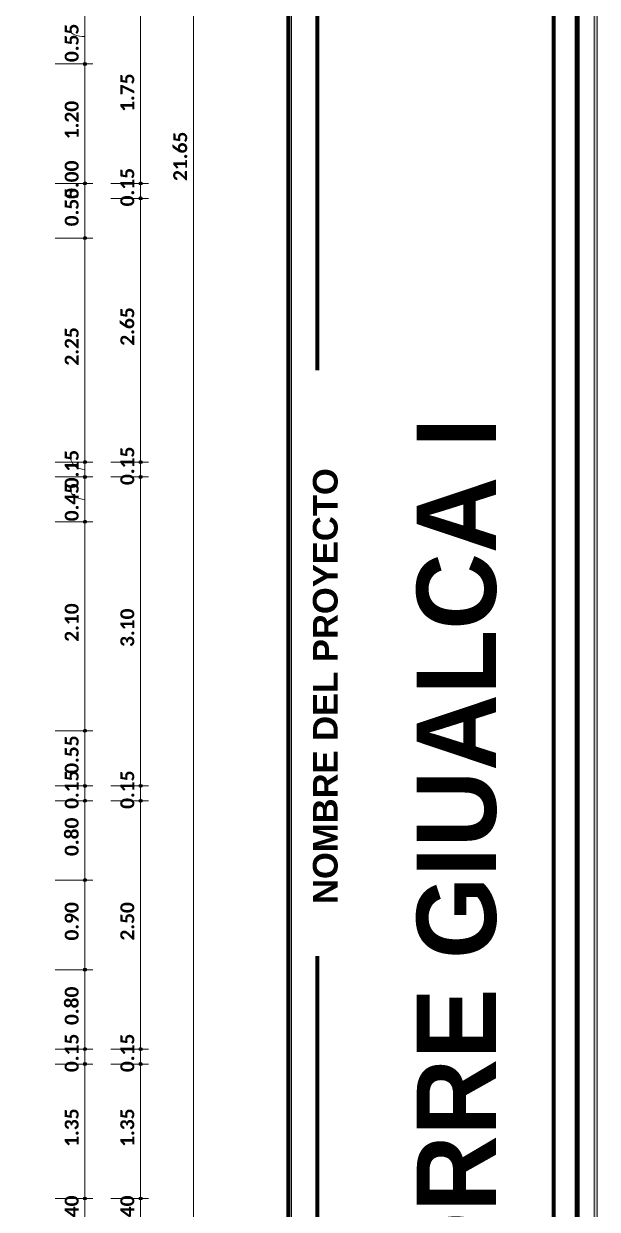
# Model space of a CAD drawing. Header units: metres. Extents: x -144 to 1000, y -717 to 29.
# Drawn here: x 620.22 to 625.99, y -569.48 to -557.57 of the extents above; entities that cross this region are included whole.
import ezdxf

# ---------------------------------------------------------------- set-up
doc = ezdxf.new("R2010")
doc.units = ezdxf.units.M
doc.layers.get('0').update_dxf_attribs({"color": 1})
for name, color, linetype, lineweight in [('A-ANNO-DIMS', 1, 'Continuous', 9), ('G-ANNO-TTLB', 3, 'Continuous', 18), ('G-ANNO-TTLB-WIDE', 1, 'Continuous', 70), ('G-IMPT', 1, 'Continuous', 9)]:
    doc.layers.add(name, color=color, linetype=linetype, lineweight=lineweight)
doc.styles.add('Arial_B', font='arialbd.ttf', dxfattribs={"height": 0.0025})
doc.styles.add('Britannic Bold_B_4', font='', dxfattribs={"height": 0.004465})
doc.styles.add('Calibri_B_5', font='calibrib.ttf', dxfattribs={"height": 0.66})
doc.styles.get('Britannic Bold_B_4').set_extended_font_data('Britannic Bold', bold=True)

# ---------------------------------------------------------------- blocks, each defined once
blk = doc.blocks.new('tarjeta de nathalie 00')
at = {"layer": 'G-IMPT', "lineweight": 9}
h = blk.add_hatch(color=3, dxfattribs=at)
h.paths.add_polyline_path([(-145.23888, -717.38489), (-145.21019, -717.38489), (-145.21019, -716.89355), (-145.21019, -716.79934), (-145.23888, -716.79934), (-145.23888, -716.89379)])
h.paths.add_polyline_path([(-145.20996, -716.7991), (-145.20996, -717.3851), (-145.2392, -717.3851), (-145.2392, -716.7991)])
h.paths.add_polyline_path([(-145.23902, -717.3868), (-145.20826, -717.3868), (-145.20826, -716.7974), (-145.2392, -716.7974), (-146.09866, -716.7974), (-146.09866, -717.3868)])
h.paths.add_polyline_path([(-145.20795, -716.79707), (-145.20795, -717.3871), (-146.09898, -717.3871), (-146.09898, -716.79707)])
at = {"layer": 'G-ANNO-TTLB', "color": 3}
for p, q in [((-145.20795, -717.3871), (-145.20795, -716.79707)), ((-145.20795, -717.38713), (-145.20795, -716.79707)), ((-145.20826, -716.7974), (-145.20826, -717.3868)), ((-145.2392, -716.7991), (-145.2392, -717.3851)), ((-145.20996, -717.3851), (-145.20996, -716.7991)), ((-145.23888, -717.38489), (-145.23888, -716.89379)), ((-145.21019, -716.89355), (-145.21019, -717.38489))]:
    blk.add_line(p, q, dxfattribs=at)
at = {"layer": 'G-ANNO-TTLB-WIDE', "color": 3}
for p, q in [((-145.2392, -716.7991), (-145.2392, -717.3851)), ((-145.20996, -716.7991), (-145.20996, -717.3851)), ((-145.23627, -717.0241), (-145.23627, -717.1091)), ((-145.21233, -717.24403), (-145.21233, -717.0241)), ((-145.23627, -717.16403), (-145.23627, -717.24403))]:
    blk.add_line(p, q, dxfattribs=at)
at = {"layer": 'G-ANNO-TTLB', "lineweight": 9, "attachment_point": 1, "rotation": 90, "bg_fill": 3, "box_fill_scale": 1.25, "bg_fill_color": 256, "bg_fill_true_color": 13158600, "bg_fill_transparency": 0}
for s, insert, char_height, width, style in [('TORRE GIUALCA I', (-145.2262, -717.20472), 0.008, 0.1678172, 'Britannic Bold_B_4'), ('NOMBRE DEL PROYECTO', (-145.2367, -717.15875), 0.0025, 0.0533122, 'Arial_B')]:
    blk.add_mtext(s, dxfattribs=dict(at, insert=insert, char_height=char_height, width=width, style=style))
blk = doc.blocks.new('P')
at = {"layer": 'A-ANNO-DIMS', "lineweight": 25}
h = blk.add_hatch(color=256, dxfattribs=at)
edge = h.paths.add_edge_path()
edge.add_arc((616.412, -494.969), 0.015, 0, 360)
h = blk.add_hatch(color=256, dxfattribs=at)
edge = h.paths.add_edge_path()
edge.add_arc((616.412, -494.969), 0.015, 0, 360)
h = blk.add_hatch(color=256, dxfattribs=at)
edge = h.paths.add_edge_path()
edge.add_arc((616.412, -496.169), 0.015, 0, 360)
h = blk.add_hatch(color=256, dxfattribs=at)
edge = h.paths.add_edge_path()
edge.add_arc((616.412, -496.169), 0.015, 0, 360)
h = blk.add_hatch(color=256, dxfattribs=at)
edge = h.paths.add_edge_path()
edge.add_arc((616.412, -496.169), 0.015, 0, 360)
h = blk.add_hatch(color=256, dxfattribs=at)
edge = h.paths.add_edge_path()
edge.add_arc((616.412, -496.169), 0.015, 0, 360)
h = blk.add_hatch(color=256, dxfattribs=at)
edge = h.paths.add_edge_path()
edge.add_arc((616.971, -496.169), 0.015, 0, 360)
h = blk.add_hatch(color=256, dxfattribs=at)
edge = h.paths.add_edge_path()
edge.add_arc((616.971, -496.169), 0.015, 0, 360)
h = blk.add_hatch(color=256, dxfattribs=at)
edge = h.paths.add_edge_path()
edge.add_arc((616.971, -496.319), 0.015, 0, 360)
h = blk.add_hatch(color=256, dxfattribs=at)
edge = h.paths.add_edge_path()
edge.add_arc((616.971, -496.319), 0.015, 0, 360)
h = blk.add_hatch(color=256, dxfattribs=at)
edge = h.paths.add_edge_path()
edge.add_arc((616.412, -496.719), 0.015, 0, 360)
h = blk.add_hatch(color=256, dxfattribs=at)
edge = h.paths.add_edge_path()
edge.add_arc((616.412, -496.719), 0.015, 0, 360)
h = blk.add_hatch(color=256, dxfattribs=at)
edge = h.paths.add_edge_path()
edge.add_arc((616.412, -498.969), 0.015, 0, 360)
h = blk.add_hatch(color=256, dxfattribs=at)
edge = h.paths.add_edge_path()
edge.add_arc((616.412, -498.969), 0.015, 0, 360)
h = blk.add_hatch(color=256, dxfattribs=at)
edge = h.paths.add_edge_path()
edge.add_arc((616.971, -498.969), 0.015, 0, 360)
h = blk.add_hatch(color=256, dxfattribs=at)
edge = h.paths.add_edge_path()
edge.add_arc((616.971, -498.969), 0.015, 0, 360)
h = blk.add_hatch(color=256, dxfattribs=at)
edge = h.paths.add_edge_path()
edge.add_arc((616.412, -499.119), 0.015, 0, 360)
h = blk.add_hatch(color=256, dxfattribs=at)
edge = h.paths.add_edge_path()
edge.add_arc((616.412, -499.119), 0.015, 0, 360)
h = blk.add_hatch(color=256, dxfattribs=at)
edge = h.paths.add_edge_path()
edge.add_arc((616.971, -499.119), 0.015, 0, 360)
h = blk.add_hatch(color=256, dxfattribs=at)
edge = h.paths.add_edge_path()
edge.add_arc((616.971, -499.119), 0.015, 0, 360)
h = blk.add_hatch(color=256, dxfattribs=at)
edge = h.paths.add_edge_path()
edge.add_arc((616.412, -499.569), 0.015, 0, 360)
h = blk.add_hatch(color=256, dxfattribs=at)
edge = h.paths.add_edge_path()
edge.add_arc((616.412, -499.569), 0.015, 0, 360)
h = blk.add_hatch(color=256, dxfattribs=at)
edge = h.paths.add_edge_path()
edge.add_arc((616.412, -501.669), 0.015, 0, 360)
h = blk.add_hatch(color=256, dxfattribs=at)
edge = h.paths.add_edge_path()
edge.add_arc((616.412, -501.669), 0.015, 0, 360)
h = blk.add_hatch(color=256, dxfattribs=at)
edge = h.paths.add_edge_path()
edge.add_arc((616.412, -502.223), 0.015, 0, 360)
h = blk.add_hatch(color=256, dxfattribs=at)
edge = h.paths.add_edge_path()
edge.add_arc((616.412, -502.223), 0.015, 0, 360)
h = blk.add_hatch(color=256, dxfattribs=at)
edge = h.paths.add_edge_path()
edge.add_arc((616.971, -502.223), 0.015, 0, 360)
h = blk.add_hatch(color=256, dxfattribs=at)
edge = h.paths.add_edge_path()
edge.add_arc((616.971, -502.223), 0.015, 0, 360)
h = blk.add_hatch(color=256, dxfattribs=at)
edge = h.paths.add_edge_path()
edge.add_arc((616.412, -502.373), 0.015, 0, 360)
h = blk.add_hatch(color=256, dxfattribs=at)
edge = h.paths.add_edge_path()
edge.add_arc((616.412, -502.373), 0.015, 0, 360)
h = blk.add_hatch(color=256, dxfattribs=at)
edge = h.paths.add_edge_path()
edge.add_arc((616.971, -502.373), 0.015, 0, 360)
h = blk.add_hatch(color=256, dxfattribs=at)
edge = h.paths.add_edge_path()
edge.add_arc((616.971, -502.373), 0.015, 0, 360)
h = blk.add_hatch(color=256, dxfattribs=at)
edge = h.paths.add_edge_path()
edge.add_arc((616.412, -503.17), 0.015, 0, 360)
h = blk.add_hatch(color=256, dxfattribs=at)
edge = h.paths.add_edge_path()
edge.add_arc((616.412, -503.17), 0.015, 0, 360)
h = blk.add_hatch(color=256, dxfattribs=at)
edge = h.paths.add_edge_path()
edge.add_arc((616.412, -504.07), 0.015, 0, 360)
h = blk.add_hatch(color=256, dxfattribs=at)
edge = h.paths.add_edge_path()
edge.add_arc((616.412, -504.07), 0.015, 0, 360)
h = blk.add_hatch(color=256, dxfattribs=at)
edge = h.paths.add_edge_path()
edge.add_arc((616.412, -504.868), 0.015, 0, 360)
h = blk.add_hatch(color=256, dxfattribs=at)
edge = h.paths.add_edge_path()
edge.add_arc((616.412, -504.868), 0.015, 0, 360)
h = blk.add_hatch(color=256, dxfattribs=at)
edge = h.paths.add_edge_path()
edge.add_arc((616.971, -504.868), 0.015, 0, 360)
h = blk.add_hatch(color=256, dxfattribs=at)
edge = h.paths.add_edge_path()
edge.add_arc((616.971, -504.868), 0.015, 0, 360)
h = blk.add_hatch(color=256, dxfattribs=at)
edge = h.paths.add_edge_path()
edge.add_arc((616.412, -505.018), 0.015, 0, 360)
h = blk.add_hatch(color=256, dxfattribs=at)
edge = h.paths.add_edge_path()
edge.add_arc((616.412, -505.018), 0.015, 0, 360)
h = blk.add_hatch(color=256, dxfattribs=at)
edge = h.paths.add_edge_path()
edge.add_arc((616.971, -505.018), 0.015, 0, 360)
h = blk.add_hatch(color=256, dxfattribs=at)
edge = h.paths.add_edge_path()
edge.add_arc((616.971, -505.018), 0.015, 0, 360)
h = blk.add_hatch(color=256, dxfattribs=at)
edge = h.paths.add_edge_path()
edge.add_arc((616.412, -506.369), 0.015, 0, 360)
h = blk.add_hatch(color=256, dxfattribs=at)
edge = h.paths.add_edge_path()
edge.add_arc((616.412, -506.369), 0.015, 0, 360)
h = blk.add_hatch(color=256, dxfattribs=at)
edge = h.paths.add_edge_path()
edge.add_arc((616.971, -506.369), 0.015, 0, 360)
h = blk.add_hatch(color=256, dxfattribs=at)
edge = h.paths.add_edge_path()
edge.add_arc((616.971, -506.369), 0.015, 0, 360)
at = {"layer": 'A-ANNO-DIMS'}
for p, q in [((617.503, -506.769), (617.503, -485.119)), ((616.412, -494.419), (616.412, -494.969)), ((616.971, -494.419), (616.971, -496.169)), ((616.412, -494.969), (616.112, -494.969)), ((616.412, -494.969), (616.112, -494.969)), ((616.412, -494.969), (616.492, -494.969)), ((616.412, -494.969), (616.412, -496.169)), ((616.412, -494.969), (616.492, -494.969)), ((616.412, -496.169), (616.112, -496.169)), ((616.412, -496.169), (616.112, -496.169)), ((616.412, -496.169), (616.112, -496.169)), ((616.412, -496.169), (616.112, -496.169)), ((616.412, -496.169), (616.492, -496.169)), ((616.412, -496.169), (616.412, -496.169)), ((616.412, -496.169), (616.492, -496.169)), ((616.412, -496.169), (616.492, -496.169)), ((616.412, -496.169), (616.412, -496.719)), ((616.412, -496.169), (616.492, -496.169)), ((616.971, -496.169), (616.671, -496.169)), ((616.971, -496.169), (616.671, -496.169)), ((616.971, -496.169), (617.051, -496.169)), ((616.971, -496.169), (616.971, -496.319)), ((616.971, -496.169), (617.051, -496.169)), ((616.971, -496.319), (616.671, -496.319)), ((616.971, -496.319), (616.671, -496.319)), ((616.971, -496.319), (617.051, -496.319)), ((616.971, -496.319), (616.971, -498.969)), ((616.971, -496.319), (617.051, -496.319)), ((616.412, -496.719), (616.112, -496.719)), ((616.412, -496.719), (616.112, -496.719)), ((616.412, -496.719), (616.492, -496.719)), ((616.412, -496.719), (616.412, -498.969)), ((616.412, -496.719), (616.492, -496.719)), ((616.412, -498.969), (616.112, -498.969)), ((616.412, -498.969), (616.112, -498.969)), ((616.412, -498.969), (616.492, -498.969)), ((616.412, -498.969), (616.412, -499.119)), ((616.412, -498.969), (616.492, -498.969)), ((616.971, -498.969), (616.671, -498.969)), ((616.971, -498.969), (616.671, -498.969)), ((616.971, -498.969), (617.051, -498.969)), ((616.971, -498.969), (616.971, -499.119)), ((616.971, -498.969), (617.051, -498.969)), ((616.412, -499.119), (616.112, -499.119)), ((616.412, -499.119), (616.112, -499.119)), ((616.412, -499.119), (616.492, -499.119)), ((616.412, -499.119), (616.412, -499.569)), ((616.412, -499.119), (616.492, -499.119)), ((616.971, -499.119), (616.671, -499.119)), ((616.971, -499.119), (616.671, -499.119)), ((616.971, -499.119), (617.051, -499.119)), ((616.971, -499.119), (616.971, -502.223)), ((616.971, -499.119), (617.051, -499.119)), ((616.412, -499.569), (616.112, -499.569)), ((616.412, -499.569), (616.112, -499.569)), ((616.412, -499.569), (616.492, -499.569)), ((616.412, -499.569), (616.412, -501.669)), ((616.412, -499.569), (616.492, -499.569)), ((616.412, -501.669), (616.112, -501.669)), ((616.412, -501.669), (616.112, -501.669)), ((616.412, -501.669), (616.492, -501.669)), ((616.412, -501.669), (616.412, -502.223)), ((616.412, -501.669), (616.492, -501.669)), ((616.412, -502.223), (616.112, -502.223)), ((616.412, -502.223), (616.112, -502.223)), ((616.412, -502.223), (616.492, -502.223)), ((616.412, -502.223), (616.412, -502.373)), ((616.412, -502.223), (616.492, -502.223)), ((616.971, -502.223), (616.671, -502.223)), ((616.971, -502.223), (616.671, -502.223)), ((616.971, -502.223), (617.051, -502.223)), ((616.971, -502.223), (616.971, -502.373)), ((616.971, -502.223), (617.051, -502.223)), ((616.412, -502.373), (616.112, -502.373)), ((616.412, -502.373), (616.112, -502.373)), ((616.412, -502.373), (616.492, -502.373)), ((616.412, -502.373), (616.412, -503.17)), ((616.412, -502.373), (616.492, -502.373)), ((616.971, -502.373), (616.671, -502.373)), ((616.971, -502.373), (616.671, -502.373)), ((616.971, -502.373), (617.051, -502.373)), ((616.971, -502.373), (616.971, -504.868)), ((616.971, -502.373), (617.051, -502.373)), ((616.412, -503.17), (616.112, -503.17)), ((616.412, -503.17), (616.112, -503.17)), ((616.412, -503.17), (616.492, -503.17)), ((616.412, -503.17), (616.412, -504.07)), ((616.412, -503.17), (616.492, -503.17)), ((616.412, -504.07), (616.112, -504.07)), ((616.412, -504.07), (616.112, -504.07)), ((616.412, -504.07), (616.492, -504.07)), ((616.412, -504.07), (616.412, -504.868)), ((616.412, -504.07), (616.492, -504.07)), ((616.412, -504.868), (616.112, -504.868)), ((616.412, -504.868), (616.112, -504.868)), ((616.412, -504.868), (616.492, -504.868)), ((616.412, -504.868), (616.412, -505.018)), ((616.412, -504.868), (616.492, -504.868)), ((616.971, -504.868), (616.671, -504.868)), ((616.971, -504.868), (616.671, -504.868)), ((616.971, -504.868), (617.051, -504.868)), ((616.971, -504.868), (616.971, -505.018)), ((616.971, -504.868), (617.051, -504.868)), ((616.412, -505.018), (616.112, -505.018)), ((616.412, -505.018), (616.112, -505.018)), ((616.412, -505.018), (616.492, -505.018)), ((616.412, -505.018), (616.412, -506.369)), ((616.412, -505.018), (616.492, -505.018)), ((616.971, -505.018), (616.671, -505.018)), ((616.971, -505.018), (616.671, -505.018)), ((616.971, -505.018), (617.051, -505.018)), ((616.971, -505.018), (616.971, -506.369)), ((616.971, -505.018), (617.051, -505.018)), ((616.412, -506.369), (616.112, -506.369)), ((616.412, -506.369), (616.112, -506.369)), ((616.412, -506.369), (616.492, -506.369)), ((616.412, -506.369), (616.412, -506.769)), ((616.412, -506.369), (616.492, -506.369)), ((616.971, -506.369), (616.671, -506.369)), ((616.971, -506.369), (616.671, -506.369)), ((616.971, -506.369), (617.051, -506.369)), ((616.971, -506.369), (616.971, -506.769)), ((616.971, -506.369), (617.051, -506.369))]:
    blk.add_line(p, q, dxfattribs=at)
at = {"layer": 'A-ANNO-DIMS', "lineweight": 25}
for centre in [(616.412, -494.969), (616.412, -494.969), (616.412, -496.169), (616.412, -496.169), (616.412, -496.169), (616.412, -496.169), (616.971, -496.169), (616.971, -496.169), (616.971, -496.319), (616.971, -496.319), (616.412, -496.719), (616.412, -496.719), (616.412, -498.969), (616.412, -498.969), (616.971, -498.969), (616.971, -498.969), (616.412, -499.119), (616.412, -499.119), (616.971, -499.119), (616.971, -499.119), (616.412, -499.569), (616.412, -499.569), (616.412, -501.669), (616.412, -501.669), (616.412, -502.223), (616.412, -502.223), (616.971, -502.223), (616.971, -502.223), (616.412, -502.373), (616.412, -502.373), (616.971, -502.373), (616.971, -502.373), (616.412, -503.17), (616.412, -503.17), (616.412, -504.07), (616.412, -504.07), (616.412, -504.868), (616.412, -504.868), (616.971, -504.868), (616.971, -504.868), (616.412, -505.018), (616.412, -505.018), (616.971, -505.018), (616.971, -505.018), (616.412, -506.369), (616.412, -506.369), (616.971, -506.369), (616.971, -506.369)]:
    blk.add_circle(centre, 0.015, dxfattribs=at)
at = {"layer": 'A-ANNO-DIMS'}
for centre, ratio in [((616.412, -494.637), 0.390662), ((616.412, -498.92), 0.85532), ((616.412, -499.251), 0.640107)]:
    blk.add_ellipse(centre, major_axis=(0.145, 0), ratio=ratio, start_param=3.141593, end_param=4.712389, dxfattribs=at)
at = {"layer": 'A-ANNO-DIMS', "char_height": 0.14, "attachment_point": 1, "rotation": 90, "line_spacing_factor": 1.158048, "style": 'Calibri_B_5'}
for s, insert, width in [('0.55', (616.208, -494.95), 0.37613), ('1.75', (616.767, -495.45), 0.37613), ('1.20', (616.208, -495.725), 0.37613), ('21.65', (617.299, -496.145), 0.48314), ('0.00', (616.208, -496.325), 0.37613), ('0.15', (616.767, -496.4), 0.37613), ('0.55', (616.208, -496.6), 0.37613), ('2.65', (616.767, -497.8), 0.37613), ('2.25', (616.208, -498), 0.37613), ('0.15', (616.208, -499.233), 0.37613), ('0.15', (616.767, -499.2), 0.37613), ('0.45', (616.208, -499.564), 0.37613), ('2.10', (616.208, -500.775), 0.37613), ('3.10', (616.767, -500.827), 0.37613), ('0.55', (616.208, -502.102), 0.37613), ('0.15', (616.208, -502.454), 0.37613), ('0.15', (616.767, -502.454), 0.37613), ('0.80', (616.208, -502.928), 0.37613), ('0.90', (616.208, -503.777), 0.37613), ('2.50', (616.767, -503.777), 0.37613), ('0.80', (616.208, -504.626), 0.37613), ('0.15', (616.208, -505.099), 0.37613), ('0.15', (616.767, -505.099), 0.37613), ('1.35', (616.208, -505.85), 0.37613), ('1.35', (616.767, -505.85), 0.37613), ('0.40', (616.208, -506.725), 0.37613), ('0.40', (616.767, -506.725), 0.37613)]:
    blk.add_mtext(s, dxfattribs=dict(at, insert=insert, width=width))

msp = doc.modelspace()

# ---------------------------------------------------------------- block references
at = {"xscale": 99.43160266323505, "yscale": 99.43160266323505, "zscale": 99.43160266323505}
msp.add_blockref('tarjeta de nathalie 00', (15064.245, 70741.827), dxfattribs=at)

# ---------------------------------------------------------------- next in the draw order: block references
at = {"color": 3}
msp.add_blockref('P', (4.424, -63.007), dxfattribs=at)

doc.saveas('drawing.dxf')
